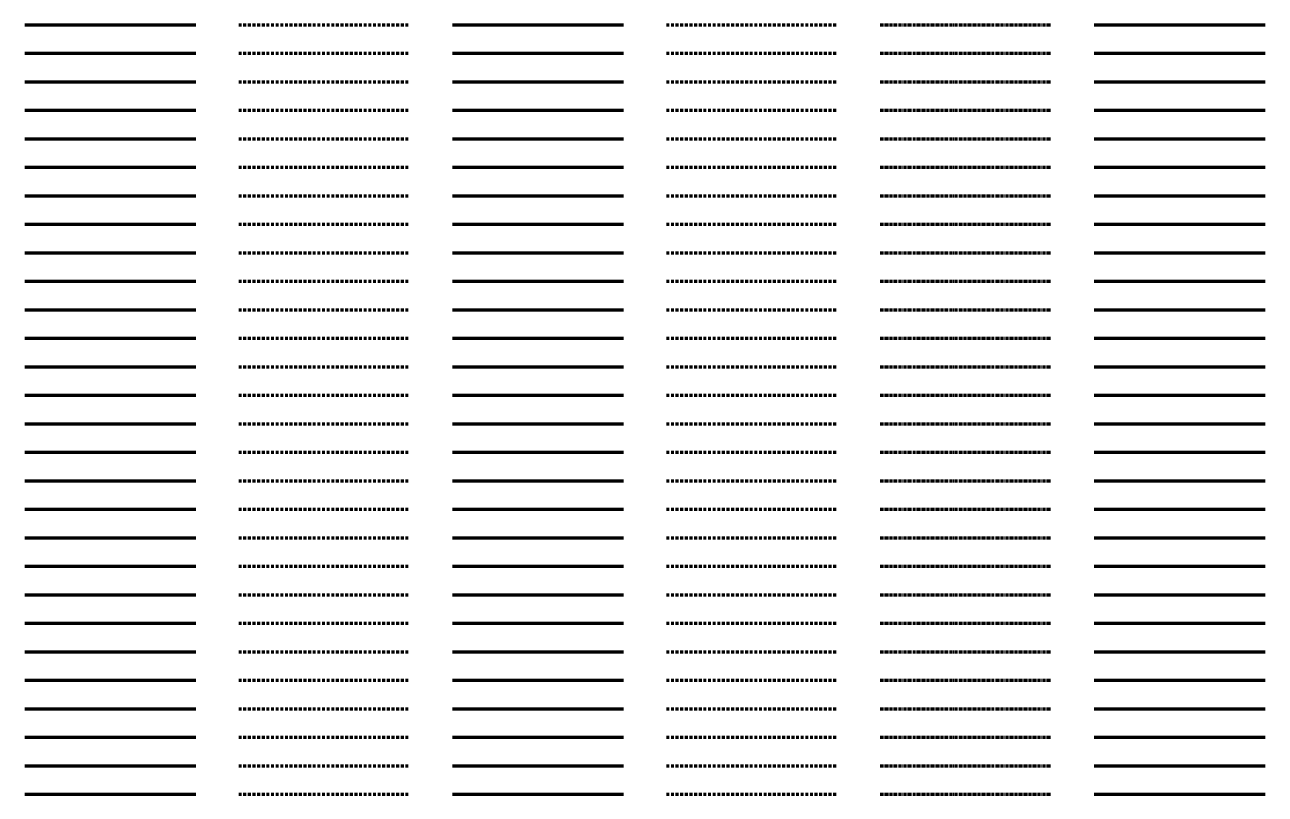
# Model space of a CAD drawing. Header units: metres. Extents: x -170 to 2070, y -13 to 17840.
# Drawn here: x 150 to 1020, y 7800 to 8340 of the extents above; entities that cross this region are included whole.
import ezdxf
from ezdxf.lldxf.tags import DXFTag

# ---------------------------------------------------------------- set-up
doc = ezdxf.new("R2010")
doc.units = ezdxf.units.M
doc.linetypes.add('KL-SO', pattern=[3.25, 2, -1.25])
doc.linetypes.add('KL-VERLATEN-SO', pattern=[3.25, 2, -0.5, 0.25, -0.5])
for name, color, linetype, lineweight in [('B-OI-KL-ET_LS_MANTELBUIS_ST_100-G', 7, 'Continuous', 70), ('B-OI-KL-ET_LS_MANTELBUIS_ST_100-RESERVE-G', 7, 'KL-RESERVE-SO', 70), ('B-OI-KL-ET_LS_MANTELBUIS_ST_100-VERLATEN-G', 7, 'KL-VERLATEN-SO', 70), ('B-OI-KL-ET_LS_MANTELBUIS_ST_107-G', 7, 'Continuous', 70), ('B-OI-KL-ET_LS_MANTELBUIS_ST_107-RESERVE-G', 7, 'KL-RESERVE-SO', 70), ('B-OI-KL-ET_LS_MANTELBUIS_ST_107-VERLATEN-G', 7, 'KL-VERLATEN-SO', 70), ('B-OI-KL-ET_LS_MANTELBUIS_ST_108-G', 7, 'Continuous', 70), ('B-OI-KL-ET_LS_MANTELBUIS_ST_108-RESERVE-G', 7, 'KL-RESERVE-SO', 70), ('B-OI-KL-ET_LS_MANTELBUIS_ST_108-VERLATEN-G', 7, 'KL-VERLATEN-SO', 70), ('B-OI-KL-ET_LS_MANTELBUIS_ST_110-G', 7, 'Continuous', 70), ('B-OI-KL-ET_LS_MANTELBUIS_ST_110-RESERVE-G', 7, 'KL-RESERVE-SO', 70), ('B-OI-KL-ET_LS_MANTELBUIS_ST_110-VERLATEN-G', 7, 'KL-VERLATEN-SO', 70), ('B-OI-KL-ET_LS_MANTELBUIS_ST_113-G', 7, 'Continuous', 70), ('B-OI-KL-ET_LS_MANTELBUIS_ST_113-RESERVE-G', 7, 'KL-RESERVE-SO', 70), ('B-OI-KL-ET_LS_MANTELBUIS_ST_113-VERLATEN-G', 7, 'KL-VERLATEN-SO', 70), ('B-OI-KL-ET_LS_MANTELBUIS_ST_114.3-G', 7, 'Continuous', 70), ('B-OI-KL-ET_LS_MANTELBUIS_ST_114.3-RESERVE-G', 7, 'KL-RESERVE-SO', 70), ('B-OI-KL-ET_LS_MANTELBUIS_ST_114.3-VERLATEN-G', 7, 'KL-VERLATEN-SO', 70), ('B-OI-KL-ET_LS_MANTELBUIS_ST_120-G', 7, 'Continuous', 70), ('B-OI-KL-ET_LS_MANTELBUIS_ST_120-RESERVE-G', 7, 'KL-RESERVE-SO', 70), ('B-OI-KL-ET_LS_MANTELBUIS_ST_120-VERLATEN-G', 7, 'KL-VERLATEN-SO', 70), ('B-OI-KL-ET_LS_MANTELBUIS_ST_125-G', 7, 'Continuous', 70), ('B-OI-KL-ET_LS_MANTELBUIS_ST_125-RESERVE-G', 7, 'KL-RESERVE-SO', 70), ('B-OI-KL-ET_LS_MANTELBUIS_ST_125-VERLATEN-G', 7, 'KL-VERLATEN-SO', 70), ('B-OI-KL-ET_LS_MANTELBUIS_ST_133-G', 7, 'Continuous', 70), ('B-OI-KL-ET_LS_MANTELBUIS_ST_133-RESERVE-G', 7, 'KL-RESERVE-SO', 70), ('B-OI-KL-ET_LS_MANTELBUIS_ST_133-VERLATEN-G', 7, 'KL-VERLATEN-SO', 70), ('B-OI-KL-ET_LS_MANTELBUIS_ST_139.7-G', 7, 'Continuous', 70), ('B-OI-KL-ET_LS_MANTELBUIS_ST_139.7-RESERVE-G', 7, 'KL-RESERVE-SO', 70), ('B-OI-KL-ET_LS_MANTELBUIS_ST_139.7-VERLATEN-G', 7, 'KL-VERLATEN-SO', 70), ('B-OI-KL-ET_LS_MANTELBUIS_ST_140-G', 7, 'Continuous', 70), ('B-OI-KL-ET_LS_MANTELBUIS_ST_140-RESERVE-G', 7, 'KL-RESERVE-SO', 70), ('B-OI-KL-ET_LS_MANTELBUIS_ST_140-VERLATEN-G', 7, 'KL-VERLATEN-SO', 70), ('B-OI-KL-ET_LS_MANTELBUIS_ST_150-G', 7, 'Continuous', 70), ('B-OI-KL-ET_LS_MANTELBUIS_ST_150-RESERVE-G', 7, 'KL-RESERVE-SO', 70), ('B-OI-KL-ET_LS_MANTELBUIS_ST_150-VERLATEN-G', 7, 'KL-VERLATEN-SO', 70), ('B-OI-KL-ET_LS_MANTELBUIS_ST_159-G', 7, 'Continuous', 70), ('B-OI-KL-ET_LS_MANTELBUIS_ST_159-RESERVE-G', 7, 'KL-RESERVE-SO', 70), ('B-OI-KL-ET_LS_MANTELBUIS_ST_159-VERLATEN-G', 7, 'KL-VERLATEN-SO', 70), ('B-OI-KL-ET_LS_MANTELBUIS_ST_160-G', 7, 'Continuous', 70), ('B-OI-KL-ET_LS_MANTELBUIS_ST_160-RESERVE-G', 7, 'KL-RESERVE-SO', 70), ('B-OI-KL-ET_LS_MANTELBUIS_ST_160-VERLATEN-G', 7, 'KL-VERLATEN-SO', 70), ('B-OI-KL-ET_LS_MANTELBUIS_ST_168.3-G', 7, 'Continuous', 70), ('B-OI-KL-ET_LS_MANTELBUIS_ST_168.3-RESERVE-G', 7, 'KL-RESERVE-SO', 70), ('B-OI-KL-ET_LS_MANTELBUIS_ST_168.3-VERLATEN-G', 7, 'KL-VERLATEN-SO', 70), ('B-OI-KL-ET_LS_MANTELBUIS_ST_175-G', 7, 'Continuous', 70), ('B-OI-KL-ET_LS_MANTELBUIS_ST_175-RESERVE-G', 7, 'KL-RESERVE-SO', 70), ('B-OI-KL-ET_LS_MANTELBUIS_ST_175-VERLATEN-G', 7, 'KL-VERLATEN-SO', 70), ('B-OI-KL-ET_LS_MANTELBUIS_ST_200-G', 7, 'Continuous', 70), ('B-OI-KL-ET_LS_MANTELBUIS_ST_200-RESERVE-G', 7, 'KL-RESERVE-SO', 70), ('B-OI-KL-ET_LS_MANTELBUIS_ST_200-VERLATEN-G', 7, 'KL-VERLATEN-SO', 70), ('B-OI-KL-ET_LS_MANTELBUIS_ST_216-G', 7, 'Continuous', 70), ('B-OI-KL-ET_LS_MANTELBUIS_ST_216-RESERVE-G', 7, 'KL-RESERVE-SO', 70), ('B-OI-KL-ET_LS_MANTELBUIS_ST_216-VERLATEN-G', 7, 'KL-VERLATEN-SO', 70), ('B-OI-KL-ET_LS_MANTELBUIS_ST_219.1-G', 7, 'Continuous', 70), ('B-OI-KL-ET_LS_MANTELBUIS_ST_219.1-RESERVE-G', 7, 'KL-RESERVE-SO', 70), ('B-OI-KL-ET_LS_MANTELBUIS_ST_219.1-VERLATEN-G', 7, 'KL-VERLATEN-SO', 70), ('B-OI-KL-ET_LS_MANTELBUIS_ST_250-G', 7, 'Continuous', 70), ('B-OI-KL-ET_LS_MANTELBUIS_ST_250-RESERVE-G', 7, 'KL-RESERVE-SO', 70), ('B-OI-KL-ET_LS_MANTELBUIS_ST_250-VERLATEN-G', 7, 'KL-VERLATEN-SO', 70), ('B-OI-KL-ET_LS_MANTELBUIS_ST_250.3-G', 7, 'Continuous', 70), ('B-OI-KL-ET_LS_MANTELBUIS_ST_250.3-RESERVE-G', 7, 'KL-RESERVE-SO', 70), ('B-OI-KL-ET_LS_MANTELBUIS_ST_250.3-VERLATEN-G', 7, 'KL-VERLATEN-SO', 70), ('B-OI-KL-ET_LS_MANTELBUIS_ST_260-G', 7, 'Continuous', 70), ('B-OI-KL-ET_LS_MANTELBUIS_ST_260-RESERVE-G', 7, 'KL-RESERVE-SO', 70), ('B-OI-KL-ET_LS_MANTELBUIS_ST_260-VERLATEN-G', 7, 'KL-VERLATEN-SO', 70), ('B-OI-KL-ET_LS_MANTELBUIS_ST_267-G', 7, 'Continuous', 70), ('B-OI-KL-ET_LS_MANTELBUIS_ST_267-RESERVE-G', 7, 'KL-RESERVE-SO', 70), ('B-OI-KL-ET_LS_MANTELBUIS_ST_267-VERLATEN-G', 7, 'KL-VERLATEN-SO', 70), ('B-OI-KL-ET_LS_MANTELBUIS_ST_273-G', 7, 'Continuous', 70), ('B-OI-KL-ET_LS_MANTELBUIS_ST_273-RESERVE-G', 7, 'KL-RESERVE-SO', 70), ('B-OI-KL-ET_LS_MANTELBUIS_ST_273-VERLATEN-G', 7, 'KL-VERLATEN-SO', 70), ('B-OI-KL-ET_LS_MANTELBUIS_ST_280-G', 7, 'Continuous', 70), ('B-OI-KL-ET_LS_MANTELBUIS_ST_280-RESERVE-G', 7, 'KL-RESERVE-SO', 70), ('B-OI-KL-ET_LS_MANTELBUIS_ST_280-VERLATEN-G', 7, 'KL-VERLATEN-SO', 70), ('B-OI-KL-ET_LS_MANTELBUIS_ST_300-G', 7, 'Continuous', 70), ('B-OI-KL-ET_LS_MANTELBUIS_ST_300-RESERVE-G', 7, 'KL-RESERVE-SO', 70), ('B-OI-KL-ET_LS_MANTELBUIS_ST_300-VERLATEN-G', 7, 'KL-VERLATEN-SO', 70), ('B-OI-KL-ET_LS_MANTELBUIS_ST_323.9-G', 7, 'Continuous', 70), ('B-OI-KL-ET_LS_MANTELBUIS_ST_323.9-RESERVE-G', 7, 'KL-RESERVE-SO', 70), ('B-OI-KL-ET_LS_MANTELBUIS_ST_323.9-VERLATEN-G', 7, 'KL-VERLATEN-SO', 70), ('B-OI-KL-ET_LS_MANTELBUIS_ST_368-G', 7, 'Continuous', 70), ('B-OI-KL-ET_LS_MANTELBUIS_ST_368-RESERVE-G', 7, 'KL-RESERVE-SO', 70), ('B-OI-KL-ET_LS_MANTELBUIS_ST_368-VERLATEN-G', 7, 'KL-VERLATEN-SO', 70), ('N-OI-KL-ET_LS_MANTELBUIS_ST_100-G', 10, 'KL-SO', 70), ('N-OI-KL-ET_LS_MANTELBUIS_ST_107-G', 10, 'KL-SO', 70), ('N-OI-KL-ET_LS_MANTELBUIS_ST_108-G', 10, 'KL-SO', 70), ('N-OI-KL-ET_LS_MANTELBUIS_ST_110-G', 10, 'KL-SO', 70), ('N-OI-KL-ET_LS_MANTELBUIS_ST_113-G', 10, 'KL-SO', 70), ('N-OI-KL-ET_LS_MANTELBUIS_ST_114.3-G', 10, 'KL-SO', 70), ('N-OI-KL-ET_LS_MANTELBUIS_ST_120-G', 10, 'KL-SO', 70), ('N-OI-KL-ET_LS_MANTELBUIS_ST_125-G', 10, 'KL-SO', 70), ('N-OI-KL-ET_LS_MANTELBUIS_ST_133-G', 10, 'KL-SO', 70), ('N-OI-KL-ET_LS_MANTELBUIS_ST_139.7-G', 10, 'KL-SO', 70), ('N-OI-KL-ET_LS_MANTELBUIS_ST_140-G', 10, 'KL-SO', 70), ('N-OI-KL-ET_LS_MANTELBUIS_ST_150-G', 10, 'KL-SO', 70), ('N-OI-KL-ET_LS_MANTELBUIS_ST_159-G', 10, 'KL-SO', 70), ('N-OI-KL-ET_LS_MANTELBUIS_ST_160-G', 10, 'KL-SO', 70), ('N-OI-KL-ET_LS_MANTELBUIS_ST_168.3-G', 10, 'KL-SO', 70), ('N-OI-KL-ET_LS_MANTELBUIS_ST_175-G', 10, 'KL-SO', 70), ('N-OI-KL-ET_LS_MANTELBUIS_ST_200-G', 10, 'KL-SO', 70), ('N-OI-KL-ET_LS_MANTELBUIS_ST_216-G', 10, 'KL-SO', 70), ('N-OI-KL-ET_LS_MANTELBUIS_ST_219.1-G', 10, 'KL-SO', 70), ('N-OI-KL-ET_LS_MANTELBUIS_ST_250-G', 10, 'KL-SO', 70), ('N-OI-KL-ET_LS_MANTELBUIS_ST_250.3-G', 10, 'KL-SO', 70), ('N-OI-KL-ET_LS_MANTELBUIS_ST_260-G', 10, 'KL-SO', 70), ('N-OI-KL-ET_LS_MANTELBUIS_ST_267-G', 10, 'KL-SO', 70), ('N-OI-KL-ET_LS_MANTELBUIS_ST_273-G', 10, 'KL-SO', 70), ('N-OI-KL-ET_LS_MANTELBUIS_ST_280-G', 10, 'KL-SO', 70), ('N-OI-KL-ET_LS_MANTELBUIS_ST_300-G', 10, 'KL-SO', 70), ('N-OI-KL-ET_LS_MANTELBUIS_ST_323.9-G', 10, 'KL-SO', 70), ('N-OI-KL-ET_LS_MANTELBUIS_ST_368-G', 10, 'KL-SO', 70), ('R-OI-KL-ET_LS_MANTELBUIS_ST_100-G', 10, 'KL-SO', 70), ('R-OI-KL-ET_LS_MANTELBUIS_ST_107-G', 10, 'KL-SO', 70), ('R-OI-KL-ET_LS_MANTELBUIS_ST_108-G', 10, 'KL-SO', 70), ('R-OI-KL-ET_LS_MANTELBUIS_ST_110-G', 10, 'KL-SO', 70), ('R-OI-KL-ET_LS_MANTELBUIS_ST_113-G', 10, 'KL-SO', 70), ('R-OI-KL-ET_LS_MANTELBUIS_ST_114.3-G', 10, 'KL-SO', 70), ('R-OI-KL-ET_LS_MANTELBUIS_ST_120-G', 10, 'KL-SO', 70), ('R-OI-KL-ET_LS_MANTELBUIS_ST_125-G', 10, 'KL-SO', 70), ('R-OI-KL-ET_LS_MANTELBUIS_ST_133-G', 10, 'KL-SO', 70), ('R-OI-KL-ET_LS_MANTELBUIS_ST_139.7-G', 10, 'KL-SO', 70), ('R-OI-KL-ET_LS_MANTELBUIS_ST_140-G', 10, 'KL-SO', 70), ('R-OI-KL-ET_LS_MANTELBUIS_ST_150-G', 10, 'KL-SO', 70), ('R-OI-KL-ET_LS_MANTELBUIS_ST_159-G', 10, 'KL-SO', 70), ('R-OI-KL-ET_LS_MANTELBUIS_ST_160-G', 10, 'KL-SO', 70), ('R-OI-KL-ET_LS_MANTELBUIS_ST_168.3-G', 10, 'KL-SO', 70), ('R-OI-KL-ET_LS_MANTELBUIS_ST_175-G', 10, 'KL-SO', 70), ('R-OI-KL-ET_LS_MANTELBUIS_ST_200-G', 10, 'KL-SO', 70), ('R-OI-KL-ET_LS_MANTELBUIS_ST_216-G', 10, 'KL-SO', 70), ('R-OI-KL-ET_LS_MANTELBUIS_ST_219.1-G', 10, 'KL-SO', 70), ('R-OI-KL-ET_LS_MANTELBUIS_ST_250-G', 10, 'KL-SO', 70), ('R-OI-KL-ET_LS_MANTELBUIS_ST_250.3-G', 10, 'KL-SO', 70), ('R-OI-KL-ET_LS_MANTELBUIS_ST_260-G', 10, 'KL-SO', 70), ('R-OI-KL-ET_LS_MANTELBUIS_ST_267-G', 10, 'KL-SO', 70), ('R-OI-KL-ET_LS_MANTELBUIS_ST_273-G', 10, 'KL-SO', 70), ('R-OI-KL-ET_LS_MANTELBUIS_ST_280-G', 10, 'KL-SO', 70), ('R-OI-KL-ET_LS_MANTELBUIS_ST_300-G', 10, 'KL-SO', 70), ('R-OI-KL-ET_LS_MANTELBUIS_ST_323.9-G', 10, 'KL-SO', 70), ('R-OI-KL-ET_LS_MANTELBUIS_ST_368-G', 10, 'KL-SO', 70), ('V-OI-KL-ET_LS_MANTELBUIS_ST_100-G', 7, 'V-KL-SO', 70), ('V-OI-KL-ET_LS_MANTELBUIS_ST_107-G', 7, 'V-KL-SO', 70), ('V-OI-KL-ET_LS_MANTELBUIS_ST_108-G', 7, 'V-KL-SO', 70), ('V-OI-KL-ET_LS_MANTELBUIS_ST_110-G', 7, 'V-KL-SO', 70), ('V-OI-KL-ET_LS_MANTELBUIS_ST_113-G', 7, 'V-KL-SO', 70), ('V-OI-KL-ET_LS_MANTELBUIS_ST_114.3-G', 7, 'V-KL-SO', 70), ('V-OI-KL-ET_LS_MANTELBUIS_ST_120-G', 7, 'V-KL-SO', 70), ('V-OI-KL-ET_LS_MANTELBUIS_ST_125-G', 7, 'V-KL-SO', 70), ('V-OI-KL-ET_LS_MANTELBUIS_ST_133-G', 7, 'V-KL-SO', 70), ('V-OI-KL-ET_LS_MANTELBUIS_ST_139.7-G', 7, 'V-KL-SO', 70), ('V-OI-KL-ET_LS_MANTELBUIS_ST_140-G', 7, 'V-KL-SO', 70), ('V-OI-KL-ET_LS_MANTELBUIS_ST_150-G', 7, 'V-KL-SO', 70), ('V-OI-KL-ET_LS_MANTELBUIS_ST_159-G', 7, 'V-KL-SO', 70), ('V-OI-KL-ET_LS_MANTELBUIS_ST_160-G', 7, 'V-KL-SO', 70), ('V-OI-KL-ET_LS_MANTELBUIS_ST_168.3-G', 7, 'V-KL-SO', 70), ('V-OI-KL-ET_LS_MANTELBUIS_ST_175-G', 7, 'V-KL-SO', 70), ('V-OI-KL-ET_LS_MANTELBUIS_ST_200-G', 7, 'V-KL-SO', 70), ('V-OI-KL-ET_LS_MANTELBUIS_ST_216-G', 7, 'V-KL-SO', 70), ('V-OI-KL-ET_LS_MANTELBUIS_ST_219.1-G', 7, 'V-KL-SO', 70), ('V-OI-KL-ET_LS_MANTELBUIS_ST_250-G', 7, 'V-KL-SO', 70), ('V-OI-KL-ET_LS_MANTELBUIS_ST_250.3-G', 7, 'V-KL-SO', 70), ('V-OI-KL-ET_LS_MANTELBUIS_ST_260-G', 7, 'V-KL-SO', 70), ('V-OI-KL-ET_LS_MANTELBUIS_ST_267-G', 7, 'V-KL-SO', 70), ('V-OI-KL-ET_LS_MANTELBUIS_ST_273-G', 7, 'V-KL-SO', 70), ('V-OI-KL-ET_LS_MANTELBUIS_ST_280-G', 7, 'V-KL-SO', 70), ('V-OI-KL-ET_LS_MANTELBUIS_ST_300-G', 7, 'V-KL-SO', 70), ('V-OI-KL-ET_LS_MANTELBUIS_ST_323.9-G', 7, 'V-KL-SO', 70), ('V-OI-KL-ET_LS_MANTELBUIS_ST_368-G', 7, 'V-KL-SO', 70)]:
    doc.layers.add(name, color=color, linetype=linetype, lineweight=lineweight)
tags = doc.linetypes.add('KL-RESERVE-SO', pattern='A,7,-2,["RS",Standard,S=1,R=0,X=-1,Y=-0.5],-1.5', length=10.5).pattern_tags.tags
tags[6] = DXFTag(74, 10)
doc.linetypes.add('V-KL-SO', pattern='A,2,[24,nlcs.shx,S=0.75,R=0,X=0,Y=0],2', length=4)

msp = doc.modelspace()

# ---------------------------------------------------------------- linework, layer by layer
at = {"layer": 'B-OI-KL-ET_LS_MANTELBUIS_ST_100-G'}
msp.add_line((150, 7800), (270, 7800), dxfattribs=at)
at = {"layer": 'B-OI-KL-ET_LS_MANTELBUIS_ST_100-RESERVE-G'}
msp.add_line((900, 7800), (1020, 7800), dxfattribs=at)
at = {"layer": 'B-OI-KL-ET_LS_MANTELBUIS_ST_100-VERLATEN-G'}
msp.add_line((750, 7800), (870, 7800), dxfattribs=at)
at = {"layer": 'B-OI-KL-ET_LS_MANTELBUIS_ST_107-G'}
msp.add_line((150, 7820), (270, 7820), dxfattribs=at)
at = {"layer": 'B-OI-KL-ET_LS_MANTELBUIS_ST_107-RESERVE-G'}
msp.add_line((900, 7820), (1020, 7820), dxfattribs=at)
at = {"layer": 'B-OI-KL-ET_LS_MANTELBUIS_ST_107-VERLATEN-G'}
msp.add_line((750, 7820), (870, 7820), dxfattribs=at)
at = {"layer": 'B-OI-KL-ET_LS_MANTELBUIS_ST_108-G'}
msp.add_line((150, 7840), (270, 7840), dxfattribs=at)
at = {"layer": 'B-OI-KL-ET_LS_MANTELBUIS_ST_108-RESERVE-G'}
msp.add_line((900, 7840), (1020, 7840), dxfattribs=at)
at = {"layer": 'B-OI-KL-ET_LS_MANTELBUIS_ST_108-VERLATEN-G'}
msp.add_line((750, 7840), (870, 7840), dxfattribs=at)
at = {"layer": 'B-OI-KL-ET_LS_MANTELBUIS_ST_110-G'}
msp.add_line((150, 7860), (270, 7860), dxfattribs=at)
at = {"layer": 'B-OI-KL-ET_LS_MANTELBUIS_ST_110-RESERVE-G'}
msp.add_line((900, 7860), (1020, 7860), dxfattribs=at)
at = {"layer": 'B-OI-KL-ET_LS_MANTELBUIS_ST_110-VERLATEN-G'}
msp.add_line((750, 7860), (870, 7860), dxfattribs=at)
at = {"layer": 'B-OI-KL-ET_LS_MANTELBUIS_ST_113-G'}
msp.add_line((150, 7880), (270, 7880), dxfattribs=at)
at = {"layer": 'B-OI-KL-ET_LS_MANTELBUIS_ST_113-RESERVE-G'}
msp.add_line((900, 7880), (1020, 7880), dxfattribs=at)
at = {"layer": 'B-OI-KL-ET_LS_MANTELBUIS_ST_113-VERLATEN-G'}
msp.add_line((750, 7880), (870, 7880), dxfattribs=at)
at = {"layer": 'B-OI-KL-ET_LS_MANTELBUIS_ST_114.3-G'}
msp.add_line((150, 7900), (270, 7900), dxfattribs=at)
at = {"layer": 'B-OI-KL-ET_LS_MANTELBUIS_ST_114.3-RESERVE-G'}
msp.add_line((900, 7900), (1020, 7900), dxfattribs=at)
at = {"layer": 'B-OI-KL-ET_LS_MANTELBUIS_ST_114.3-VERLATEN-G'}
msp.add_line((750, 7900), (870, 7900), dxfattribs=at)
at = {"layer": 'B-OI-KL-ET_LS_MANTELBUIS_ST_120-G'}
msp.add_line((150, 7920), (270, 7920), dxfattribs=at)
at = {"layer": 'B-OI-KL-ET_LS_MANTELBUIS_ST_120-RESERVE-G'}
msp.add_line((900, 7920), (1020, 7920), dxfattribs=at)
at = {"layer": 'B-OI-KL-ET_LS_MANTELBUIS_ST_120-VERLATEN-G'}
msp.add_line((750, 7920), (870, 7920), dxfattribs=at)
at = {"layer": 'B-OI-KL-ET_LS_MANTELBUIS_ST_125-G'}
msp.add_line((150, 7940), (270, 7940), dxfattribs=at)
at = {"layer": 'B-OI-KL-ET_LS_MANTELBUIS_ST_125-RESERVE-G'}
msp.add_line((900, 7940), (1020, 7940), dxfattribs=at)
at = {"layer": 'B-OI-KL-ET_LS_MANTELBUIS_ST_125-VERLATEN-G'}
msp.add_line((750, 7940), (870, 7940), dxfattribs=at)
at = {"layer": 'B-OI-KL-ET_LS_MANTELBUIS_ST_133-G'}
msp.add_line((150, 7960), (270, 7960), dxfattribs=at)
at = {"layer": 'B-OI-KL-ET_LS_MANTELBUIS_ST_133-RESERVE-G'}
msp.add_line((900, 7960), (1020, 7960), dxfattribs=at)
at = {"layer": 'B-OI-KL-ET_LS_MANTELBUIS_ST_133-VERLATEN-G'}
msp.add_line((750, 7960), (870, 7960), dxfattribs=at)
at = {"layer": 'B-OI-KL-ET_LS_MANTELBUIS_ST_139.7-G'}
msp.add_line((150, 7980), (270, 7980), dxfattribs=at)
at = {"layer": 'B-OI-KL-ET_LS_MANTELBUIS_ST_139.7-RESERVE-G'}
msp.add_line((900, 7980), (1020, 7980), dxfattribs=at)
at = {"layer": 'B-OI-KL-ET_LS_MANTELBUIS_ST_139.7-VERLATEN-G'}
msp.add_line((750, 7980), (870, 7980), dxfattribs=at)
at = {"layer": 'B-OI-KL-ET_LS_MANTELBUIS_ST_140-G'}
msp.add_line((150, 8000), (270, 8000), dxfattribs=at)
at = {"layer": 'B-OI-KL-ET_LS_MANTELBUIS_ST_140-RESERVE-G'}
msp.add_line((900, 8000), (1020, 8000), dxfattribs=at)
at = {"layer": 'B-OI-KL-ET_LS_MANTELBUIS_ST_140-VERLATEN-G'}
msp.add_line((750, 8000), (870, 8000), dxfattribs=at)
at = {"layer": 'B-OI-KL-ET_LS_MANTELBUIS_ST_150-G'}
msp.add_line((150, 8020), (270, 8020), dxfattribs=at)
at = {"layer": 'B-OI-KL-ET_LS_MANTELBUIS_ST_150-RESERVE-G'}
msp.add_line((900, 8020), (1020, 8020), dxfattribs=at)
at = {"layer": 'B-OI-KL-ET_LS_MANTELBUIS_ST_150-VERLATEN-G'}
msp.add_line((750, 8020), (870, 8020), dxfattribs=at)
at = {"layer": 'B-OI-KL-ET_LS_MANTELBUIS_ST_159-G'}
msp.add_line((150, 8040), (270, 8040), dxfattribs=at)
at = {"layer": 'B-OI-KL-ET_LS_MANTELBUIS_ST_159-RESERVE-G'}
msp.add_line((900, 8040), (1020, 8040), dxfattribs=at)
at = {"layer": 'B-OI-KL-ET_LS_MANTELBUIS_ST_159-VERLATEN-G'}
msp.add_line((750, 8040), (870, 8040), dxfattribs=at)
at = {"layer": 'B-OI-KL-ET_LS_MANTELBUIS_ST_160-G'}
msp.add_line((150, 8060), (270, 8060), dxfattribs=at)
at = {"layer": 'B-OI-KL-ET_LS_MANTELBUIS_ST_160-RESERVE-G'}
msp.add_line((900, 8060), (1020, 8060), dxfattribs=at)
at = {"layer": 'B-OI-KL-ET_LS_MANTELBUIS_ST_160-VERLATEN-G'}
msp.add_line((750, 8060), (870, 8060), dxfattribs=at)
at = {"layer": 'B-OI-KL-ET_LS_MANTELBUIS_ST_168.3-G'}
msp.add_line((150, 8080), (270, 8080), dxfattribs=at)
at = {"layer": 'B-OI-KL-ET_LS_MANTELBUIS_ST_168.3-RESERVE-G'}
msp.add_line((900, 8080), (1020, 8080), dxfattribs=at)
at = {"layer": 'B-OI-KL-ET_LS_MANTELBUIS_ST_168.3-VERLATEN-G'}
msp.add_line((750, 8080), (870, 8080), dxfattribs=at)
at = {"layer": 'B-OI-KL-ET_LS_MANTELBUIS_ST_175-G'}
msp.add_line((150, 8100), (270, 8100), dxfattribs=at)
at = {"layer": 'B-OI-KL-ET_LS_MANTELBUIS_ST_175-RESERVE-G'}
msp.add_line((900, 8100), (1020, 8100), dxfattribs=at)
at = {"layer": 'B-OI-KL-ET_LS_MANTELBUIS_ST_175-VERLATEN-G'}
msp.add_line((750, 8100), (870, 8100), dxfattribs=at)
at = {"layer": 'B-OI-KL-ET_LS_MANTELBUIS_ST_200-G'}
msp.add_line((150, 8120), (270, 8120), dxfattribs=at)
at = {"layer": 'B-OI-KL-ET_LS_MANTELBUIS_ST_200-RESERVE-G'}
msp.add_line((900, 8120), (1020, 8120), dxfattribs=at)
at = {"layer": 'B-OI-KL-ET_LS_MANTELBUIS_ST_200-VERLATEN-G'}
msp.add_line((750, 8120), (870, 8120), dxfattribs=at)
at = {"layer": 'B-OI-KL-ET_LS_MANTELBUIS_ST_216-G'}
msp.add_line((150, 8140), (270, 8140), dxfattribs=at)
at = {"layer": 'B-OI-KL-ET_LS_MANTELBUIS_ST_216-RESERVE-G'}
msp.add_line((900, 8140), (1020, 8140), dxfattribs=at)
at = {"layer": 'B-OI-KL-ET_LS_MANTELBUIS_ST_216-VERLATEN-G'}
msp.add_line((750, 8140), (870, 8140), dxfattribs=at)
at = {"layer": 'B-OI-KL-ET_LS_MANTELBUIS_ST_219.1-G'}
msp.add_line((150, 8160), (270, 8160), dxfattribs=at)
at = {"layer": 'B-OI-KL-ET_LS_MANTELBUIS_ST_219.1-RESERVE-G'}
msp.add_line((900, 8160), (1020, 8160), dxfattribs=at)
at = {"layer": 'B-OI-KL-ET_LS_MANTELBUIS_ST_219.1-VERLATEN-G'}
msp.add_line((750, 8160), (870, 8160), dxfattribs=at)
at = {"layer": 'B-OI-KL-ET_LS_MANTELBUIS_ST_250-G'}
msp.add_line((150, 8180), (270, 8180), dxfattribs=at)
at = {"layer": 'B-OI-KL-ET_LS_MANTELBUIS_ST_250-RESERVE-G'}
msp.add_line((900, 8180), (1020, 8180), dxfattribs=at)
at = {"layer": 'B-OI-KL-ET_LS_MANTELBUIS_ST_250-VERLATEN-G'}
msp.add_line((750, 8180), (870, 8180), dxfattribs=at)
at = {"layer": 'B-OI-KL-ET_LS_MANTELBUIS_ST_250.3-G'}
msp.add_line((150, 8200), (270, 8200), dxfattribs=at)
at = {"layer": 'B-OI-KL-ET_LS_MANTELBUIS_ST_250.3-RESERVE-G'}
msp.add_line((900, 8200), (1020, 8200), dxfattribs=at)
at = {"layer": 'B-OI-KL-ET_LS_MANTELBUIS_ST_250.3-VERLATEN-G'}
msp.add_line((750, 8200), (870, 8200), dxfattribs=at)
at = {"layer": 'B-OI-KL-ET_LS_MANTELBUIS_ST_260-G'}
msp.add_line((150, 8220), (270, 8220), dxfattribs=at)
at = {"layer": 'B-OI-KL-ET_LS_MANTELBUIS_ST_260-RESERVE-G'}
msp.add_line((900, 8220), (1020, 8220), dxfattribs=at)
at = {"layer": 'B-OI-KL-ET_LS_MANTELBUIS_ST_260-VERLATEN-G'}
msp.add_line((750, 8220), (870, 8220), dxfattribs=at)
at = {"layer": 'B-OI-KL-ET_LS_MANTELBUIS_ST_267-G'}
msp.add_line((150, 8240), (270, 8240), dxfattribs=at)
at = {"layer": 'B-OI-KL-ET_LS_MANTELBUIS_ST_267-RESERVE-G'}
msp.add_line((900, 8240), (1020, 8240), dxfattribs=at)
at = {"layer": 'B-OI-KL-ET_LS_MANTELBUIS_ST_267-VERLATEN-G'}
msp.add_line((750, 8240), (870, 8240), dxfattribs=at)
at = {"layer": 'B-OI-KL-ET_LS_MANTELBUIS_ST_273-G'}
msp.add_line((150, 8260), (270, 8260), dxfattribs=at)
at = {"layer": 'B-OI-KL-ET_LS_MANTELBUIS_ST_273-RESERVE-G'}
msp.add_line((900, 8260), (1020, 8260), dxfattribs=at)
at = {"layer": 'B-OI-KL-ET_LS_MANTELBUIS_ST_273-VERLATEN-G'}
msp.add_line((750, 8260), (870, 8260), dxfattribs=at)
at = {"layer": 'B-OI-KL-ET_LS_MANTELBUIS_ST_280-G'}
msp.add_line((150, 8280), (270, 8280), dxfattribs=at)
at = {"layer": 'B-OI-KL-ET_LS_MANTELBUIS_ST_280-RESERVE-G'}
msp.add_line((900, 8280), (1020, 8280), dxfattribs=at)
at = {"layer": 'B-OI-KL-ET_LS_MANTELBUIS_ST_280-VERLATEN-G'}
msp.add_line((750, 8280), (870, 8280), dxfattribs=at)
at = {"layer": 'B-OI-KL-ET_LS_MANTELBUIS_ST_300-G'}
msp.add_line((150, 8300), (270, 8300), dxfattribs=at)
at = {"layer": 'B-OI-KL-ET_LS_MANTELBUIS_ST_300-RESERVE-G'}
msp.add_line((900, 8300), (1020, 8300), dxfattribs=at)
at = {"layer": 'B-OI-KL-ET_LS_MANTELBUIS_ST_300-VERLATEN-G'}
msp.add_line((750, 8300), (870, 8300), dxfattribs=at)
at = {"layer": 'B-OI-KL-ET_LS_MANTELBUIS_ST_323.9-G'}
msp.add_line((150, 8320), (270, 8320), dxfattribs=at)
at = {"layer": 'B-OI-KL-ET_LS_MANTELBUIS_ST_323.9-RESERVE-G'}
msp.add_line((900, 8320), (1020, 8320), dxfattribs=at)
at = {"layer": 'B-OI-KL-ET_LS_MANTELBUIS_ST_323.9-VERLATEN-G'}
msp.add_line((750, 8320), (870, 8320), dxfattribs=at)
at = {"layer": 'B-OI-KL-ET_LS_MANTELBUIS_ST_368-G'}
msp.add_line((150, 8340), (270, 8340), dxfattribs=at)
at = {"layer": 'B-OI-KL-ET_LS_MANTELBUIS_ST_368-RESERVE-G'}
msp.add_line((900, 8340), (1020, 8340), dxfattribs=at)
at = {"layer": 'B-OI-KL-ET_LS_MANTELBUIS_ST_368-VERLATEN-G'}
msp.add_line((750, 8340), (870, 8340), dxfattribs=at)
at = {"layer": 'N-OI-KL-ET_LS_MANTELBUIS_ST_100-G'}
msp.add_line((300, 7800), (420, 7800), dxfattribs=at)
at = {"layer": 'N-OI-KL-ET_LS_MANTELBUIS_ST_107-G'}
msp.add_line((300, 7820), (420, 7820), dxfattribs=at)
at = {"layer": 'N-OI-KL-ET_LS_MANTELBUIS_ST_108-G'}
msp.add_line((300, 7840), (420, 7840), dxfattribs=at)
at = {"layer": 'N-OI-KL-ET_LS_MANTELBUIS_ST_110-G'}
msp.add_line((300, 7860), (420, 7860), dxfattribs=at)
at = {"layer": 'N-OI-KL-ET_LS_MANTELBUIS_ST_113-G'}
msp.add_line((300, 7880), (420, 7880), dxfattribs=at)
at = {"layer": 'N-OI-KL-ET_LS_MANTELBUIS_ST_114.3-G'}
msp.add_line((300, 7900), (420, 7900), dxfattribs=at)
at = {"layer": 'N-OI-KL-ET_LS_MANTELBUIS_ST_120-G'}
msp.add_line((300, 7920), (420, 7920), dxfattribs=at)
at = {"layer": 'N-OI-KL-ET_LS_MANTELBUIS_ST_125-G'}
msp.add_line((300, 7940), (420, 7940), dxfattribs=at)
at = {"layer": 'N-OI-KL-ET_LS_MANTELBUIS_ST_133-G'}
msp.add_line((300, 7960), (420, 7960), dxfattribs=at)
at = {"layer": 'N-OI-KL-ET_LS_MANTELBUIS_ST_139.7-G'}
msp.add_line((300, 7980), (420, 7980), dxfattribs=at)
at = {"layer": 'N-OI-KL-ET_LS_MANTELBUIS_ST_140-G'}
msp.add_line((300, 8000), (420, 8000), dxfattribs=at)
at = {"layer": 'N-OI-KL-ET_LS_MANTELBUIS_ST_150-G'}
msp.add_line((300, 8020), (420, 8020), dxfattribs=at)
at = {"layer": 'N-OI-KL-ET_LS_MANTELBUIS_ST_159-G'}
msp.add_line((300, 8040), (420, 8040), dxfattribs=at)
at = {"layer": 'N-OI-KL-ET_LS_MANTELBUIS_ST_160-G'}
msp.add_line((300, 8060), (420, 8060), dxfattribs=at)
at = {"layer": 'N-OI-KL-ET_LS_MANTELBUIS_ST_168.3-G'}
msp.add_line((300, 8080), (420, 8080), dxfattribs=at)
at = {"layer": 'N-OI-KL-ET_LS_MANTELBUIS_ST_175-G'}
msp.add_line((300, 8100), (420, 8100), dxfattribs=at)
at = {"layer": 'N-OI-KL-ET_LS_MANTELBUIS_ST_200-G'}
msp.add_line((300, 8120), (420, 8120), dxfattribs=at)
at = {"layer": 'N-OI-KL-ET_LS_MANTELBUIS_ST_216-G'}
msp.add_line((300, 8140), (420, 8140), dxfattribs=at)
at = {"layer": 'N-OI-KL-ET_LS_MANTELBUIS_ST_219.1-G'}
msp.add_line((300, 8160), (420, 8160), dxfattribs=at)
at = {"layer": 'N-OI-KL-ET_LS_MANTELBUIS_ST_250-G'}
msp.add_line((300, 8180), (420, 8180), dxfattribs=at)
at = {"layer": 'N-OI-KL-ET_LS_MANTELBUIS_ST_250.3-G'}
msp.add_line((300, 8200), (420, 8200), dxfattribs=at)
at = {"layer": 'N-OI-KL-ET_LS_MANTELBUIS_ST_260-G'}
msp.add_line((300, 8220), (420, 8220), dxfattribs=at)
at = {"layer": 'N-OI-KL-ET_LS_MANTELBUIS_ST_267-G'}
msp.add_line((300, 8240), (420, 8240), dxfattribs=at)
at = {"layer": 'N-OI-KL-ET_LS_MANTELBUIS_ST_273-G'}
msp.add_line((300, 8260), (420, 8260), dxfattribs=at)
at = {"layer": 'N-OI-KL-ET_LS_MANTELBUIS_ST_280-G'}
msp.add_line((300, 8280), (420, 8280), dxfattribs=at)
at = {"layer": 'N-OI-KL-ET_LS_MANTELBUIS_ST_300-G'}
msp.add_line((300, 8300), (420, 8300), dxfattribs=at)
at = {"layer": 'N-OI-KL-ET_LS_MANTELBUIS_ST_323.9-G'}
msp.add_line((300, 8320), (420, 8320), dxfattribs=at)
at = {"layer": 'N-OI-KL-ET_LS_MANTELBUIS_ST_368-G'}
msp.add_line((300, 8340), (420, 8340), dxfattribs=at)
at = {"layer": 'R-OI-KL-ET_LS_MANTELBUIS_ST_100-G'}
msp.add_line((600, 7800), (720, 7800), dxfattribs=at)
at = {"layer": 'R-OI-KL-ET_LS_MANTELBUIS_ST_107-G'}
msp.add_line((600, 7820), (720, 7820), dxfattribs=at)
at = {"layer": 'R-OI-KL-ET_LS_MANTELBUIS_ST_108-G'}
msp.add_line((600, 7840), (720, 7840), dxfattribs=at)
at = {"layer": 'R-OI-KL-ET_LS_MANTELBUIS_ST_110-G'}
msp.add_line((600, 7860), (720, 7860), dxfattribs=at)
at = {"layer": 'R-OI-KL-ET_LS_MANTELBUIS_ST_113-G'}
msp.add_line((600, 7880), (720, 7880), dxfattribs=at)
at = {"layer": 'R-OI-KL-ET_LS_MANTELBUIS_ST_114.3-G'}
msp.add_line((600, 7900), (720, 7900), dxfattribs=at)
at = {"layer": 'R-OI-KL-ET_LS_MANTELBUIS_ST_120-G'}
msp.add_line((600, 7920), (720, 7920), dxfattribs=at)
at = {"layer": 'R-OI-KL-ET_LS_MANTELBUIS_ST_125-G'}
msp.add_line((600, 7940), (720, 7940), dxfattribs=at)
at = {"layer": 'R-OI-KL-ET_LS_MANTELBUIS_ST_133-G'}
msp.add_line((600, 7960), (720, 7960), dxfattribs=at)
at = {"layer": 'R-OI-KL-ET_LS_MANTELBUIS_ST_139.7-G'}
msp.add_line((600, 7980), (720, 7980), dxfattribs=at)
at = {"layer": 'R-OI-KL-ET_LS_MANTELBUIS_ST_140-G'}
msp.add_line((600, 8000), (720, 8000), dxfattribs=at)
at = {"layer": 'R-OI-KL-ET_LS_MANTELBUIS_ST_150-G'}
msp.add_line((600, 8020), (720, 8020), dxfattribs=at)
at = {"layer": 'R-OI-KL-ET_LS_MANTELBUIS_ST_159-G'}
msp.add_line((600, 8040), (720, 8040), dxfattribs=at)
at = {"layer": 'R-OI-KL-ET_LS_MANTELBUIS_ST_160-G'}
msp.add_line((600, 8060), (720, 8060), dxfattribs=at)
at = {"layer": 'R-OI-KL-ET_LS_MANTELBUIS_ST_168.3-G'}
msp.add_line((600, 8080), (720, 8080), dxfattribs=at)
at = {"layer": 'R-OI-KL-ET_LS_MANTELBUIS_ST_175-G'}
msp.add_line((600, 8100), (720, 8100), dxfattribs=at)
at = {"layer": 'R-OI-KL-ET_LS_MANTELBUIS_ST_200-G'}
msp.add_line((600, 8120), (720, 8120), dxfattribs=at)
at = {"layer": 'R-OI-KL-ET_LS_MANTELBUIS_ST_216-G'}
msp.add_line((600, 8140), (720, 8140), dxfattribs=at)
at = {"layer": 'R-OI-KL-ET_LS_MANTELBUIS_ST_219.1-G'}
msp.add_line((600, 8160), (720, 8160), dxfattribs=at)
at = {"layer": 'R-OI-KL-ET_LS_MANTELBUIS_ST_250-G'}
msp.add_line((600, 8180), (720, 8180), dxfattribs=at)
at = {"layer": 'R-OI-KL-ET_LS_MANTELBUIS_ST_250.3-G'}
msp.add_line((600, 8200), (720, 8200), dxfattribs=at)
at = {"layer": 'R-OI-KL-ET_LS_MANTELBUIS_ST_260-G'}
msp.add_line((600, 8220), (720, 8220), dxfattribs=at)
at = {"layer": 'R-OI-KL-ET_LS_MANTELBUIS_ST_267-G'}
msp.add_line((600, 8240), (720, 8240), dxfattribs=at)
at = {"layer": 'R-OI-KL-ET_LS_MANTELBUIS_ST_273-G'}
msp.add_line((600, 8260), (720, 8260), dxfattribs=at)
at = {"layer": 'R-OI-KL-ET_LS_MANTELBUIS_ST_280-G'}
msp.add_line((600, 8280), (720, 8280), dxfattribs=at)
at = {"layer": 'R-OI-KL-ET_LS_MANTELBUIS_ST_300-G'}
msp.add_line((600, 8300), (720, 8300), dxfattribs=at)
at = {"layer": 'R-OI-KL-ET_LS_MANTELBUIS_ST_323.9-G'}
msp.add_line((600, 8320), (720, 8320), dxfattribs=at)
at = {"layer": 'R-OI-KL-ET_LS_MANTELBUIS_ST_368-G'}
msp.add_line((600, 8340), (720, 8340), dxfattribs=at)
at = {"layer": 'V-OI-KL-ET_LS_MANTELBUIS_ST_100-G'}
msp.add_line((450, 7800), (570, 7800), dxfattribs=at)
at = {"layer": 'V-OI-KL-ET_LS_MANTELBUIS_ST_107-G'}
msp.add_line((450, 7820), (570, 7820), dxfattribs=at)
at = {"layer": 'V-OI-KL-ET_LS_MANTELBUIS_ST_108-G'}
msp.add_line((450, 7840), (570, 7840), dxfattribs=at)
at = {"layer": 'V-OI-KL-ET_LS_MANTELBUIS_ST_110-G'}
msp.add_line((450, 7860), (570, 7860), dxfattribs=at)
at = {"layer": 'V-OI-KL-ET_LS_MANTELBUIS_ST_113-G'}
msp.add_line((450, 7880), (570, 7880), dxfattribs=at)
at = {"layer": 'V-OI-KL-ET_LS_MANTELBUIS_ST_114.3-G'}
msp.add_line((450, 7900), (570, 7900), dxfattribs=at)
at = {"layer": 'V-OI-KL-ET_LS_MANTELBUIS_ST_120-G'}
msp.add_line((450, 7920), (570, 7920), dxfattribs=at)
at = {"layer": 'V-OI-KL-ET_LS_MANTELBUIS_ST_125-G'}
msp.add_line((450, 7940), (570, 7940), dxfattribs=at)
at = {"layer": 'V-OI-KL-ET_LS_MANTELBUIS_ST_133-G'}
msp.add_line((450, 7960), (570, 7960), dxfattribs=at)
at = {"layer": 'V-OI-KL-ET_LS_MANTELBUIS_ST_139.7-G'}
msp.add_line((450, 7980), (570, 7980), dxfattribs=at)
at = {"layer": 'V-OI-KL-ET_LS_MANTELBUIS_ST_140-G'}
msp.add_line((450, 8000), (570, 8000), dxfattribs=at)
at = {"layer": 'V-OI-KL-ET_LS_MANTELBUIS_ST_150-G'}
msp.add_line((450, 8020), (570, 8020), dxfattribs=at)
at = {"layer": 'V-OI-KL-ET_LS_MANTELBUIS_ST_159-G'}
msp.add_line((450, 8040), (570, 8040), dxfattribs=at)
at = {"layer": 'V-OI-KL-ET_LS_MANTELBUIS_ST_160-G'}
msp.add_line((450, 8060), (570, 8060), dxfattribs=at)
at = {"layer": 'V-OI-KL-ET_LS_MANTELBUIS_ST_168.3-G'}
msp.add_line((450, 8080), (570, 8080), dxfattribs=at)
at = {"layer": 'V-OI-KL-ET_LS_MANTELBUIS_ST_175-G'}
msp.add_line((450, 8100), (570, 8100), dxfattribs=at)
at = {"layer": 'V-OI-KL-ET_LS_MANTELBUIS_ST_200-G'}
msp.add_line((450, 8120), (570, 8120), dxfattribs=at)
at = {"layer": 'V-OI-KL-ET_LS_MANTELBUIS_ST_216-G'}
msp.add_line((450, 8140), (570, 8140), dxfattribs=at)
at = {"layer": 'V-OI-KL-ET_LS_MANTELBUIS_ST_219.1-G'}
msp.add_line((450, 8160), (570, 8160), dxfattribs=at)
at = {"layer": 'V-OI-KL-ET_LS_MANTELBUIS_ST_250-G'}
msp.add_line((450, 8180), (570, 8180), dxfattribs=at)
at = {"layer": 'V-OI-KL-ET_LS_MANTELBUIS_ST_250.3-G'}
msp.add_line((450, 8200), (570, 8200), dxfattribs=at)
at = {"layer": 'V-OI-KL-ET_LS_MANTELBUIS_ST_260-G'}
msp.add_line((450, 8220), (570, 8220), dxfattribs=at)
at = {"layer": 'V-OI-KL-ET_LS_MANTELBUIS_ST_267-G'}
msp.add_line((450, 8240), (570, 8240), dxfattribs=at)
at = {"layer": 'V-OI-KL-ET_LS_MANTELBUIS_ST_273-G'}
msp.add_line((450, 8260), (570, 8260), dxfattribs=at)
at = {"layer": 'V-OI-KL-ET_LS_MANTELBUIS_ST_280-G'}
msp.add_line((450, 8280), (570, 8280), dxfattribs=at)
at = {"layer": 'V-OI-KL-ET_LS_MANTELBUIS_ST_300-G'}
msp.add_line((450, 8300), (570, 8300), dxfattribs=at)
at = {"layer": 'V-OI-KL-ET_LS_MANTELBUIS_ST_323.9-G'}
msp.add_line((450, 8320), (570, 8320), dxfattribs=at)
at = {"layer": 'V-OI-KL-ET_LS_MANTELBUIS_ST_368-G'}
msp.add_line((450, 8340), (570, 8340), dxfattribs=at)

doc.saveas('drawing.dxf')
